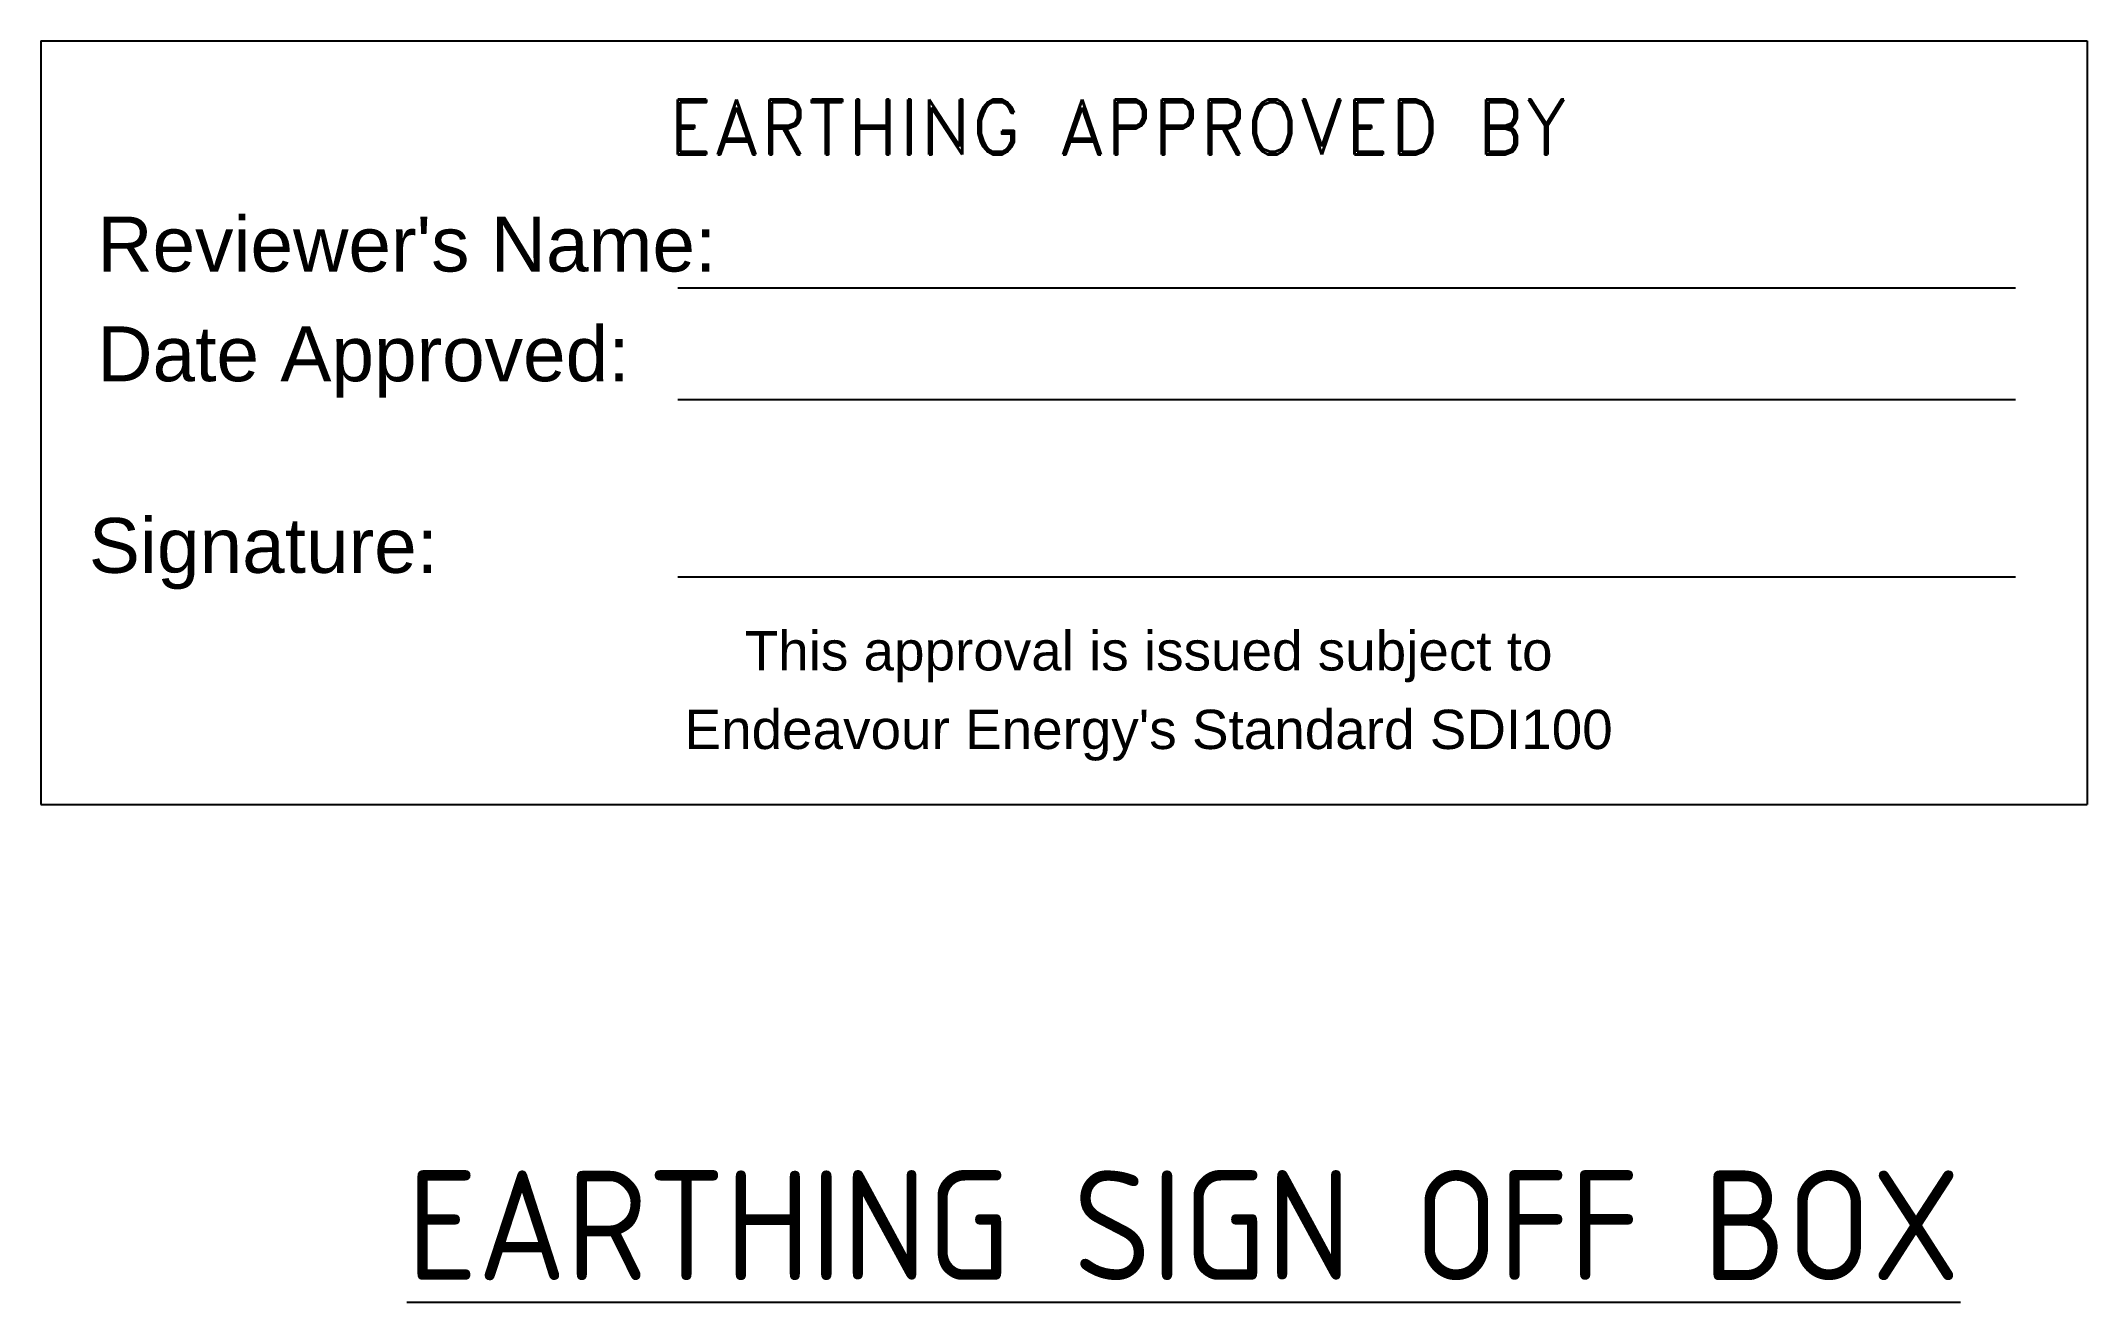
# Model space of a CAD drawing. Header units: metres. Extents: x 910.9 to 1004.2, y 419.5 to 476.9.
import ezdxf
from ezdxf.enums import TextEntityAlignment as Align

# ---------------------------------------------------------------- set-up
doc = ezdxf.new("R2010")
doc.units = ezdxf.units.M
doc.layers.get('0').update_dxf_attribs({"color": 6})
doc.layers.add('Notes', color=7, linetype='Continuous')
doc.styles.add('Elec', font='romand__.ttf')
doc.styles.add('iecISOCP', font='isocp.shx')
doc.styles.get("Standard").update_dxf_attribs({"font": 'arial.ttf'})

# ---------------------------------------------------------------- blocks, each defined once
blk = doc.blocks.new('NOTE_APPROVAL_INDOOR_SUB')
for p, q in [((0, 34.795), (0, 0)), ((0, 34.795), (93.283, 34.795)), ((93.283, 34.795), (93.283, 0)), ((0, 0), (93.283, 0))]:
    blk.add_line(p, q)
at = {"color": 7, "linetype": 'Continuous', "lineweight": -3}
for p, q in [((29.039, 23.547), (90.014, 23.547)), ((29.039, 18.452), (90.014, 18.452)), ((29.039, 10.379), (90.014, 10.379))]:
    blk.add_line(p, q, dxfattribs=at)
at = {"color": 7, "lineweight": -3, "style": 'Elec'}
blk.add_text('EARTHING APPROVED BY', height=2.5, dxfattribs=at).set_placement((49.125, 30.87), align=Align.MIDDLE_CENTER)
at = {"color": 7, "lineweight": -3}
blk.add_text('Signature:', height=2.5, dxfattribs=at).set_placement((2.185, 11.805), align=Align.MIDDLE_LEFT)
at = {"color": 7, "lineweight": -3, "line_spacing_factor": 1.2}
for s, insert, char_height, attachment_point in [("Reviewer's Name:\\PDate Approved:", (2.568, 22.66), 2.5, 4), ("This approval is issued subject to\\PEndeavour Energy's Standard SDI100", (50.499, 4.943), 1.79, 5)]:
    blk.add_mtext(s, dxfattribs=dict(at, insert=insert, char_height=char_height, attachment_point=attachment_point))

msp = doc.modelspace()

# ---------------------------------------------------------------- block references
at = {"layer": 'Notes'}
msp.add_blockref('NOTE_APPROVAL_INDOOR_SUB', (910.882, 442.14), dxfattribs=at)

# ---------------------------------------------------------------- texts
at = {"insert": (962.979, 422.961), "char_height": 5, "width": 155.31478, "attachment_point": 5, "style": 'iecISOCP'}
msp.add_mtext('{\\LEARTHING SIGN OFF BOX}', dxfattribs=at)

doc.saveas('drawing.dxf')
